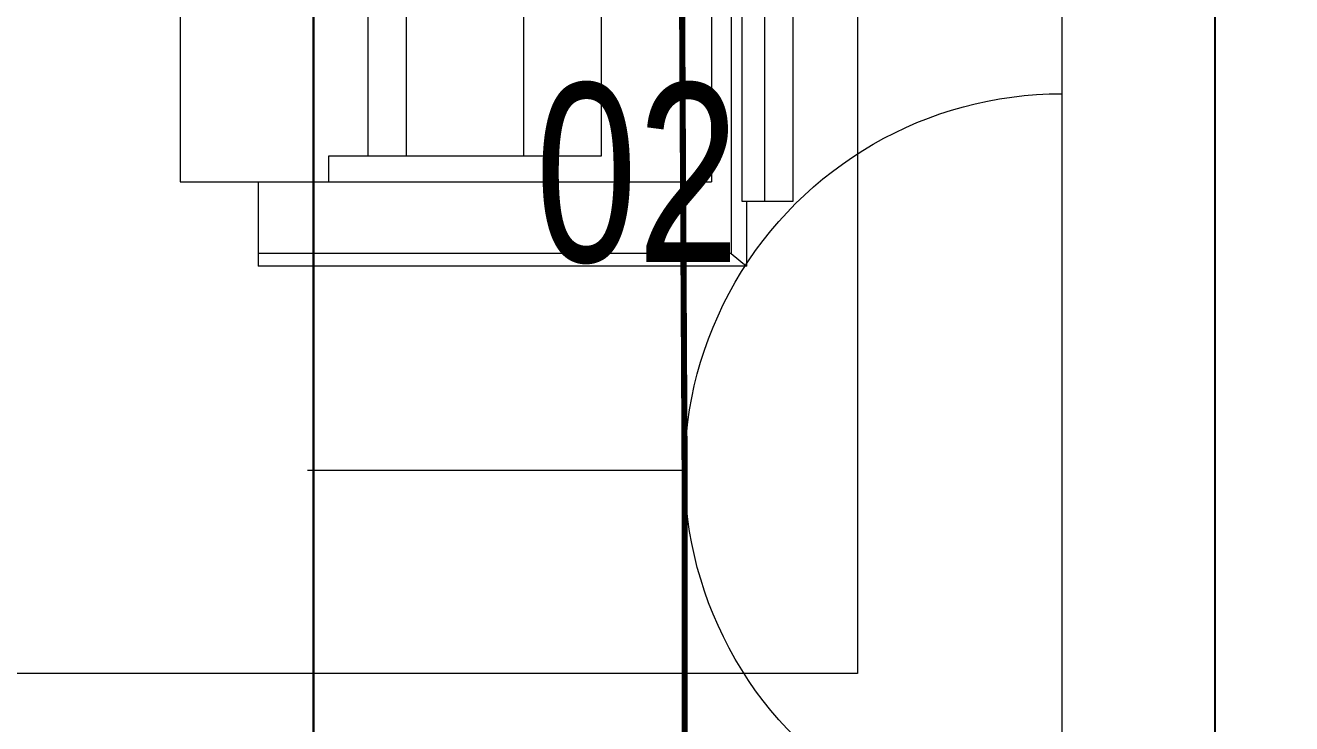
# Model space of a CAD drawing. Header units: metres. Extents: x 75097 to 220762, y -1557923 to -1361206.
# Drawn here: x 194731 to 195351, y -1460314 to -1459972 of the extents above; entities that cross this region are included whole.
import ezdxf
from ezdxf import colors
from ezdxf.entities.mleader import LeaderData, LeaderLine
from ezdxf.math import Vec2, Vec3

# ---------------------------------------------------------------- set-up
doc = ezdxf.new("R2010")
doc.units = ezdxf.units.M
doc.layers.get('0').update_dxf_attribs({"lineweight": 0})
doc.layers.add('A-100 - Copy$0$axes', color=8, linetype='Continuous')
for name, color, linetype, lineweight in [('A-100 - Copy$0$Medical Equipment and Furniture', 8, 'Continuous', 0), ('A-100 - Copy$0$NEW', 8, 'Continuous', 5), ('A-100 - Copy$0$Walls', 8, 'Continuous', 0), ('E-LG', 245, 'Continuous', 30)]:
    doc.layers.add(name, color=color, linetype=linetype, lineweight=lineweight)
doc.layers.add('E-POWR', color=7, linetype='Continuous', lineweight=9, true_color=0x4e7e3e)
doc.styles.add('A-100 - Copy$0$X3G_ENTITY_257CFD', font='swisscl.ttf', dxfattribs={"height": 200})
doc.styles.get("Standard").update_dxf_attribs({"font": 'GOTHIC.TTF'})

# ---------------------------------------------------------------- blocks, each defined once
blk = doc.blocks.new('NORMAL SOCKET')
at = {"layer": 'E-POWR'}
for p, q in [((0, 307.7), (0, 615.4)), ((-307.7, 0), (307.7, 0))]:
    blk.add_line(p, q, dxfattribs=at)
blk.add_ellipse((0, 0), major_axis=(32.8, 305.9), ratio=1, start_param=4.81904, end_param=7.960633, dxfattribs=at)
blk = doc.blocks.new('*X106')
for p, q in [((5, 3), (5, 3)), ((5, 3), (5, 3)), ((5, 3), (5, 3)), ((5, 3), (5, 3)), ((5, 3), (5, 3)), ((5, 3), (5, 3)), ((5, 3), (5, 3)), ((5, 3), (5, 3)), ((5, 3), (5, 3)), ((5, 3), (5, 3)), ((5, 3), (5, 3)), ((5, 3), (5, 3)), ((5, 3), (5, 3)), ((5, 3), (5, 3)), ((5, 3), (5, 3)), ((5, 3), (5, 3)), ((5, 3), (5, 3)), ((5, 3), (5, 3)), ((5, 3), (5, 3)), ((5, 3), (5, 3)), ((5, 3), (5, 3)), ((5, 3), (5, 3)), ((5, 3), (5, 3)), ((5, 3), (5, 3)), ((5, 3), (5, 3)), ((5, 3), (5, 3)), ((5, 3), (5, 3)), ((5, 3), (5, 3)), ((5, 3), (5, 3)), ((5, 3), (5, 3)), ((5, 3), (5, 3)), ((5, 3), (5, 3)), ((5, 3), (5, 3)), ((5, 3), (5, 3)), ((5, 3), (5, 3)), ((5, 3), (5, 3)), ((5, 3), (5, 3)), ((5, 3), (5, 3)), ((5, 3), (5, 3)), ((5, 3), (5, 3)), ((5, 3), (5, 3)), ((5, 3), (5, 3)), ((5, 3), (5, 3)), ((5, 3), (5, 3)), ((5, 3), (5, 3)), ((5, 3), (5, 3)), ((5, 3), (5, 3)), ((5, 3), (5, 3)), ((5, 3), (5, 3)), ((5, 3), (5, 3)), ((5, 3), (5, 3)), ((5, 3), (5, 3)), ((5, 3), (5, 3)), ((5, 3), (5, 3)), ((5, 3), (5, 3)), ((5, 3), (5, 3)), ((5, 3), (5, 3)), ((5, 3), (5, 3)), ((5, 3), (5, 3)), ((5, 3), (5, 3)), ((5, 3), (5, 3)), ((5, 3), (5, 3)), ((5, 3), (5, 3)), ((5, 3), (5, 3)), ((5, 3), (5, 3)), ((5, 3), (5, 3)), ((6, 3), (5, 3)), ((5, 3), (5, 3)), ((6, 3), (5, 3)), ((5, 3), (5, 3)), ((6, 3), (5, 3)), ((5, 3), (5, 3)), ((6, 3), (5, 3)), ((5, 3), (5, 3)), ((5, 3), (5, 3)), ((5, 3), (5, 3)), ((5, 3), (5, 3)), ((5, 3), (5, 3)), ((5, 3), (5, 3)), ((5, 3), (5, 3)), ((5, 3), (5, 3)), ((5, 3), (5, 3)), ((5, 3), (5, 3)), ((5, 3), (5, 3)), ((5, 3), (5, 3)), ((5, 3), (5, 3)), ((5, 3), (5, 3)), ((5, 3), (5, 3)), ((5, 3), (5, 3)), ((5, 3), (5, 3)), ((5, 3), (5, 3)), ((5, 3), (5, 3)), ((5, 3), (5, 3)), ((5, 3), (5, 3)), ((5, 3), (5, 3)), ((5, 3), (5, 3)), ((6, 3), (6, 3)), ((6, 3), (6, 3)), ((6, 3), (6, 3)), ((6, 3), (6, 3)), ((6, 3), (6, 3)), ((6, 3), (6, 3)), ((6, 3), (6, 3)), ((6, 3), (6, 3)), ((6, 3), (6, 3)), ((6, 3), (6, 3)), ((6, 3), (6, 3)), ((6, 3), (6, 3)), ((6, 3), (6, 3)), ((6, 3), (6, 3)), ((6, 3), (6, 3)), ((6, 3), (6, 3)), ((6, 3), (6, 3)), ((6, 3), (6, 3)), ((6, 3), (6, 3)), ((6, 3), (6, 3)), ((6, 3), (6, 3)), ((6, 3), (6, 3)), ((6, 3), (6, 3)), ((6, 3), (6, 3)), ((6, 3), (6, 3)), ((6, 3), (6, 3)), ((6, 3), (6, 3)), ((6, 3), (6, 3)), ((6, 3), (6, 3)), ((6, 3), (6, 3)), ((6, 3), (6, 3)), ((6, 3), (6, 3)), ((6, 3), (6, 3)), ((6, 3), (6, 3)), ((6, 3), (6, 3)), ((6, 3), (6, 3)), ((6, 3), (6, 3)), ((6, 3), (6, 3)), ((6, 3), (6, 3)), ((6, 3), (6, 3)), ((6, 3), (6, 3)), ((6, 3), (6, 3)), ((6, 3), (6, 3)), ((6, 3), (6, 3)), ((6, 3), (6, 3)), ((6, 3), (6, 3)), ((6, 3), (6, 3)), ((6, 3), (6, 3)), ((6, 3), (6, 3)), ((6, 3), (6, 3)), ((6, 3), (6, 3)), ((6, 3), (6, 3)), ((6, 3), (6, 3)), ((6, 3), (6, 3)), ((6, 3), (6, 3)), ((6, 3), (6, 3)), ((6, 3), (6, 3)), ((6, 3), (6, 3)), ((6, 3), (6, 3)), ((6, 3), (6, 3)), ((6, 3), (6, 3)), ((6, 3), (6, 3)), ((6, 3), (6, 3)), ((6, 3), (6, 3)), ((6, 3), (6, 3)), ((6, 3), (6, 3)), ((6, 3), (6, 3)), ((6, 3), (6, 3)), ((6, 3), (6, 3)), ((6, 3), (6, 3)), ((6, 3), (6, 3)), ((6, 3), (6, 3)), ((6, 3), (6, 3)), ((6, 3), (6, 3)), ((6, 3), (6, 3)), ((6, 3), (6, 3)), ((6, 3), (6, 3)), ((6, 3), (6, 3)), ((6, 3), (6, 3)), ((6, 3), (6, 3)), ((6, 3), (6, 3)), ((6, 3), (6, 3)), ((6, 3), (6, 3)), ((6, 3), (6, 3)), ((6, 3), (6, 3)), ((6, 3), (6, 3)), ((6, 3), (6, 3)), ((6, 3), (6, 3)), ((6, 3), (6, 3)), ((6, 3), (6, 3)), ((6, 3), (6, 3)), ((6, 3), (6, 3)), ((6, 3), (6, 3)), ((6, 3), (6, 3)), ((6, 3), (6, 3)), ((6, 3), (6, 3)), ((6, 3), (6, 3)), ((6, 3), (6, 3)), ((6, 3), (6, 3)), ((6, 3), (6, 3)), ((6, 3), (6, 3)), ((6, 3), (6, 3)), ((6, 3), (6, 3)), ((6, 3), (6, 3)), ((6, 3), (6, 3)), ((6, 3), (6, 3)), ((6, 3), (6, 3)), ((6, 3), (6, 3)), ((6, 3), (6, 3)), ((6, 3), (6, 3)), ((6, 3), (6, 3)), ((6, 3), (6, 3)), ((6, 3), (6, 3)), ((6, 3), (6, 3)), ((6, 3), (6, 3)), ((6, 3), (6, 3)), ((6, 3), (6, 3)), ((6, 3), (6, 3)), ((6, 3), (6, 3)), ((6, 3), (6, 3)), ((6, 3), (6, 3)), ((6, 3), (6, 3)), ((6, 3), (6, 3)), ((6, 3), (6, 3)), ((6, 3), (6, 3)), ((6, 3), (6, 3)), ((6, 3), (6, 3)), ((6, 3), (6, 3)), ((6, 3), (6, 3)), ((6, 3), (6, 3)), ((6, 3), (6, 3)), ((6, 3), (6, 3)), ((6, 3), (6, 3)), ((6, 3), (6, 3)), ((6, 3), (6, 3)), ((6, 3), (6, 3)), ((6, 3), (6, 3)), ((6, 3), (6, 3)), ((6, 3), (6, 3)), ((6, 3), (6, 3)), ((6, 3), (6, 3)), ((6, 3), (6, 3)), ((6, 3), (6, 3)), ((6, 3), (6, 3)), ((6, 3), (6, 3)), ((6, 3), (6, 3)), ((6, 3), (6, 3)), ((6, 3), (6, 3)), ((6, 3), (6, 3)), ((6, 3), (6, 3)), ((6, 3), (6, 3)), ((6, 3), (6, 3)), ((6, 3), (6, 3)), ((6, 3), (6, 3)), ((6, 3), (6, 3)), ((6, 3), (6, 3)), ((6, 3), (6, 3)), ((6, 3), (6, 3)), ((6, 3), (6, 3)), ((6, 3), (6, 3)), ((6, 3), (6, 3)), ((6, 3), (6, 3)), ((6, 3), (6, 3)), ((6, 3), (6, 3)), ((6, 3), (6, 3)), ((6, 3), (6, 3)), ((6, 3), (6, 3)), ((6, 3), (6, 3)), ((6, 3), (6, 3)), ((6, 3), (6, 3)), ((6, 3), (6, 3)), ((6, 3), (6, 3)), ((6, 3), (6, 3)), ((6, 3), (6, 3)), ((6, 3), (6, 3)), ((6, 3), (6, 3)), ((6, 3), (6, 3)), ((6, 3), (6, 3)), ((6, 3), (6, 3)), ((6, 3), (6, 3)), ((6, 3), (6, 3)), ((6, 3), (6, 3)), ((6, 3), (6, 3)), ((6, 3), (6, 3)), ((6, 3), (6, 3)), ((6, 3), (6, 3)), ((6, 3), (6, 3)), ((6, 3), (6, 3)), ((6, 3), (6, 3)), ((6, 3), (6, 3)), ((6, 3), (6, 3)), ((6, 3), (6, 3)), ((6, 3), (6, 3)), ((6, 3), (6, 3)), ((6, 3), (6, 3)), ((6, 3), (6, 3)), ((6, 3), (6, 3)), ((6, 3), (6, 3)), ((6, 3), (6, 3)), ((6, 3), (6, 3)), ((6, 3), (6, 3)), ((6, 3), (6, 3)), ((6, 3), (6, 3)), ((6, 3), (6, 3)), ((6, 3), (5, 3)), ((6, 3), (5, 3)), ((6, 3), (5, 3)), ((6, 3), (5, 3)), ((6, 3), (5, 3)), ((6, 3), (6, 3)), ((6, 3), (6, 3)), ((6, 3), (6, 3)), ((6, 3), (6, 3)), ((6, 3), (6, 3)), ((6, 3), (6, 3)), ((6, 3), (6, 3)), ((6, 3), (6, 3)), ((6, 3), (6, 3)), ((6, 3), (6, 3)), ((6, 3), (6, 3)), ((6, 3), (6, 3)), ((6, 3), (6, 3)), ((6, 3), (6, 3)), ((6, 3), (6, 3)), ((6, 3), (6, 3)), ((6, 3), (6, 3)), ((6, 3), (6, 3)), ((6, 3), (6, 3)), ((6, 3), (6, 3)), ((6, 3), (6, 3)), ((6, 3), (6, 3)), ((6, 3), (6, 3)), ((6, 3), (6, 3)), ((6, 3), (6, 3)), ((6, 3), (6, 3)), ((6, 3), (6, 3)), ((6, 3), (6, 3)), ((6, 3), (6, 3)), ((6, 3), (6, 3)), ((6, 3), (6, 3)), ((6, 3), (6, 3)), ((6, 3), (6, 3)), ((6, 3), (6, 3)), ((6, 3), (6, 3)), ((6, 3), (6, 3)), ((6, 3), (6, 3)), ((6, 3), (6, 3)), ((6, 3), (6, 3)), ((6, 3), (6, 3)), ((6, 3), (6, 3)), ((6, 3), (6, 3)), ((6, 3), (6, 3)), ((6, 3), (6, 3)), ((6, 3), (6, 3)), ((6, 3), (6, 3)), ((6, 3), (6, 3)), ((6, 3), (6, 3)), ((6, 3), (6, 3)), ((6, 3), (6, 3)), ((6, 3), (6, 3)), ((6, 3), (6, 3)), ((6, 3), (6, 3)), ((6, 3), (6, 3)), ((6, 3), (6, 3)), ((6, 3), (6, 3)), ((6, 3), (6, 3)), ((6, 3), (6, 3)), ((6, 3), (6, 3)), ((6, 3), (6, 3)), ((6, 3), (6, 3)), ((6, 3), (6, 3)), ((6, 3), (6, 3)), ((6, 3), (6, 3)), ((6, 3), (6, 3)), ((6, 3), (6, 3)), ((6, 3), (6, 3)), ((6, 3), (6, 3)), ((6, 3), (6, 3)), ((6, 3), (6, 3)), ((6, 3), (6, 3)), ((6, 3), (6, 3)), ((6, 3), (6, 3)), ((6, 3), (6, 3)), ((6, 3), (6, 3)), ((6, 3), (6, 3)), ((6, 3), (6, 3)), ((6, 3), (6, 3)), ((6, 3), (6, 3)), ((6, 3), (6, 3)), ((6, 3), (6, 3)), ((6, 3), (6, 3)), ((6, 3), (6, 3)), ((6, 3), (6, 3)), ((6, 3), (6, 3)), ((6, 3), (6, 3)), ((6, 3), (6, 3)), ((6, 3), (6, 3)), ((6, 3), (6, 3)), ((6, 3), (6, 3)), ((6, 3), (6, 3)), ((6, 3), (6, 3)), ((6, 3), (6, 3)), ((6, 3), (6, 3)), ((6, 3), (6, 3)), ((6, 3), (6, 3)), ((6, 3), (6, 3)), ((6, 3), (6, 3)), ((6, 3), (6, 3)), ((6, 3), (6, 3)), ((6, 3), (6, 3)), ((6, 3), (6, 3)), ((6, 3), (6, 3)), ((6, 3), (6, 3)), ((6, 3), (6, 3)), ((6, 3), (6, 3)), ((6, 3), (6, 3)), ((6, 3), (6, 3)), ((6, 3), (6, 3)), ((6, 3), (6, 3)), ((6, 3), (6, 3)), ((6, 3), (6, 3)), ((6, 3), (6, 3)), ((6, 3), (6, 3)), ((6, 3), (6, 3)), ((6, 3), (6, 3)), ((6, 3), (6, 3)), ((6, 3), (6, 3)), ((6, 3), (6, 3)), ((6, 3), (6, 3)), ((6, 3), (6, 3)), ((6, 3), (6, 3)), ((6, 3), (6, 3)), ((6, 3), (6, 3)), ((6, 3), (6, 3)), ((6, 3), (6, 3)), ((6, 3), (6, 3)), ((6, 3), (6, 3)), ((6, 3), (6, 3)), ((6, 3), (6, 3)), ((6, 3), (6, 3)), ((6, 3), (6, 3)), ((6, 3), (6, 3)), ((6, 3), (6, 3)), ((6, 3), (6, 3)), ((6, 3), (6, 3)), ((6, 3), (6, 3)), ((6, 3), (6, 3)), ((6, 3), (6, 3)), ((6, 3), (6, 3)), ((6, 3), (6, 3)), ((6, 3), (6, 3)), ((6, 3), (6, 3)), ((6, 3), (6, 3)), ((6, 3), (6, 3)), ((6, 3), (6, 3)), ((6, 3), (6, 3)), ((6, 3), (6, 3)), ((6, 3), (6, 3)), ((6, 3), (6, 3)), ((6, 3), (6, 3)), ((6, 3), (6, 3)), ((6, 3), (6, 3)), ((6, 3), (6, 3)), ((6, 3), (6, 3)), ((6, 3), (6, 3)), ((6, 3), (6, 3)), ((6, 3), (6, 3)), ((6, 3), (6, 3)), ((6, 3), (6, 3)), ((6, 3), (6, 3)), ((6, 3), (6, 3)), ((6, 3), (6, 3)), ((6, 3), (6, 3)), ((6, 3), (6, 3)), ((6, 3), (6, 3)), ((6, 3), (6, 3)), ((6, 3), (6, 3)), ((6, 3), (6, 3)), ((6, 3), (6, 3)), ((6, 3), (6, 3)), ((6, 3), (6, 3)), ((6, 3), (6, 3)), ((6, 3), (6, 3)), ((6, 3), (6, 3)), ((6, 3), (6, 3)), ((6, 3), (6, 3)), ((6, 3), (6, 3)), ((6, 3), (6, 3)), ((6, 3), (6, 3)), ((6, 3), (6, 3)), ((6, 3), (6, 3)), ((6, 3), (6, 3)), ((6, 3), (6, 3)), ((6, 3), (6, 3)), ((6, 3), (6, 3)), ((6, 3), (6, 3)), ((6, 3), (6, 3)), ((6, 3), (6, 3)), ((6, 3), (6, 3)), ((6, 3), (6, 3)), ((6, 3), (6, 3)), ((6, 3), (6, 3)), ((6, 3), (6, 3)), ((6, 3), (6, 3)), ((6, 3), (6, 3)), ((6, 3), (6, 3)), ((6, 3), (6, 3)), ((6, 3), (6, 3)), ((6, 3), (6, 3)), ((6, 3), (6, 3)), ((6, 3), (6, 3)), ((6, 3), (6, 3)), ((6, 3), (6, 3)), ((6, 3), (6, 3)), ((6, 3), (6, 3)), ((6, 3), (6, 3)), ((6, 3), (6, 3)), ((6, 3), (6, 3)), ((6, 3), (6, 3)), ((6, 3), (6, 3)), ((6, 3), (6, 3)), ((6, 3), (6, 3)), ((6, 3), (6, 3)), ((6, 3), (6, 3)), ((6, 3), (6, 3)), ((6, 3), (6, 3)), ((6, 3), (6, 3)), ((6, 3), (6, 3)), ((6, 3), (6, 3)), ((6, 3), (6, 3)), ((6, 3), (6, 3)), ((6, 3), (6, 3)), ((6, 3), (6, 3)), ((6, 3), (6, 3)), ((6, 3), (6, 3)), ((6, 3), (6, 3)), ((6, 3), (6, 3)), ((6, 3), (6, 3)), ((6, 3), (6, 3)), ((6, 3), (6, 3)), ((6, 3), (6, 3)), ((6, 3), (6, 3)), ((6, 3), (6, 3)), ((6, 3), (6, 3)), ((6, 3), (6, 3)), ((6, 3), (6, 3)), ((6, 3), (6, 3)), ((6, 3), (6, 3)), ((6, 3), (6, 3)), ((6, 3), (6, 3)), ((6, 3), (6, 3)), ((6, 3), (6, 3)), ((6, 3), (6, 3)), ((6, 3), (6, 3)), ((6, 3), (6, 3)), ((6, 3), (6, 3)), ((6, 3), (6, 3)), ((6, 3), (6, 3)), ((6, 3), (6, 3)), ((6, 3), (6, 3)), ((6, 3), (6, 3)), ((6, 3), (6, 3)), ((6, 3), (6, 3)), ((6, 3), (6, 3)), ((6, 3), (6, 3)), ((6, 3), (6, 3)), ((6, 3), (6, 3)), ((6, 3), (6, 3)), ((6, 3), (6, 3)), ((6, 3), (6, 3)), ((6, 3), (6, 3)), ((6, 3), (6, 3)), ((6, 3), (6, 3)), ((6, 3), (6, 3)), ((6, 3), (6, 3)), ((6, 3), (6, 3)), ((6, 3), (6, 3)), ((6, 3), (6, 3)), ((6, 3), (6, 3)), ((6, 3), (6, 3)), ((6, 3), (6, 3)), ((6, 3), (6, 3)), ((6, 3), (6, 3)), ((6, 3), (6, 3)), ((6, 3), (6, 3)), ((6, 3), (6, 3)), ((6, 3), (6, 3)), ((6, 3), (6, 3)), ((6, 3), (6, 3)), ((6, 3), (6, 3)), ((6, 3), (6, 3)), ((6, 3), (6, 3)), ((6, 3), (6, 3)), ((6, 3), (6, 3)), ((6, 3), (6, 3)), ((6, 3), (6, 3)), ((6, 3), (6, 3)), ((6, 3), (6, 3)), ((6, 3), (6, 3)), ((6, 3), (6, 3)), ((6, 3), (6, 3)), ((6, 3), (6, 3)), ((6, 3), (6, 3)), ((6, 3), (6, 3)), ((6, 3), (6, 3)), ((6, 3), (6, 3)), ((6, 3), (6, 3)), ((6, 3), (6, 3)), ((6, 3), (6, 3)), ((6, 3), (6, 3)), ((6, 3), (6, 3)), ((6, 3), (6, 3)), ((6, 3), (6, 3)), ((6, 3), (6, 3)), ((6, 3), (6, 3)), ((6, 3), (6, 3)), ((6, 3), (6, 3)), ((6, 3), (6, 3)), ((6, 3), (6, 3)), ((6, 3), (6, 3)), ((6, 3), (6, 3)), ((6, 3), (6, 3)), ((6, 3), (6, 3)), ((6, 3), (6, 3)), ((6, 3), (6, 3)), ((6, 3), (6, 3))]:
    blk.add_line(p, q)
blk = doc.blocks.new('*X107')
for p, q in [((13, 1), (13, 1)), ((13, 1), (13, 1)), ((13, 1), (13, 1)), ((13, 1), (13, 1)), ((13, 1), (13, 1)), ((13, 1), (13, 1)), ((13, 1), (13, 1)), ((13, 1), (13, 1)), ((13, 1), (13, 1)), ((13, 1), (13, 1)), ((13, 1), (13, 1)), ((13, 1), (13, 1)), ((13, 1), (13, 1)), ((13, 1), (13, 1)), ((13, 1), (13, 1)), ((13, 1), (14, 1)), ((13, 1), (14, 1)), ((13, 1), (14, 1)), ((13, 1), (13, 1)), ((13, 1), (13, 1)), ((13, 1), (13, 1)), ((13, 1), (13, 1)), ((13, 1), (13, 1)), ((13, 1), (13, 1)), ((13, 1), (13, 1)), ((13, 1), (13, 1)), ((13, 1), (13, 1)), ((13, 1), (13, 1)), ((13, 1), (13, 1)), ((13, 1), (13, 1)), ((13, 1), (13, 1)), ((13, 1), (13, 1)), ((13, 1), (13, 1)), ((13, 1), (13, 1)), ((13, 1), (13, 1)), ((13, 1), (13, 1)), ((13, 1), (13, 1)), ((13, 1), (13, 1)), ((13, 1), (13, 1)), ((13, 1), (13, 1)), ((13, 1), (13, 1)), ((13, 1), (13, 1)), ((13, 1), (13, 1)), ((13, 1), (13, 1)), ((13, 1), (13, 1)), ((13, 1), (13, 1)), ((13, 1), (13, 1)), ((13, 1), (13, 1)), ((13, 1), (13, 1)), ((13, 1), (13, 1)), ((13, 1), (13, 1)), ((13, 1), (13, 1)), ((13, 1), (13, 1)), ((13, 1), (13, 1)), ((13, 1), (13, 1)), ((13, 1), (13, 1)), ((13, 1), (13, 1)), ((13, 1), (13, 1)), ((13, 1), (13, 1)), ((13, 1), (13, 1)), ((13, 1), (13, 1)), ((13, 1), (13, 1)), ((13, 1), (13, 1)), ((13, 1), (13, 1)), ((13, 1), (13, 1)), ((13, 1), (13, 1)), ((13, 1), (13, 1)), ((13, 1), (13, 1)), ((13, 1), (13, 1)), ((13, 1), (13, 1)), ((13, 1), (13, 1)), ((13, 1), (13, 1)), ((13, 1), (13, 1)), ((13, 1), (13, 1)), ((13, 1), (13, 1)), ((13, 1), (13, 1)), ((13, 1), (13, 1)), ((13, 1), (13, 1)), ((13, 1), (13, 1)), ((13, 1), (13, 1)), ((13, 1), (13, 1)), ((13, 1), (13, 1)), ((13, 1), (13, 1)), ((13, 1), (13, 1)), ((13, 1), (13, 1)), ((13, 1), (13, 1)), ((13, 1), (13, 1)), ((13, 1), (13, 1)), ((13, 1), (13, 1)), ((13, 1), (13, 1)), ((13, 1), (13, 1)), ((13, 1), (13, 1)), ((13, 1), (13, 1)), ((13, 1), (13, 1)), ((13, 1), (13, 1)), ((13, 1), (13, 1)), ((13, 1), (13, 1)), ((13, 1), (13, 1)), ((13, 1), (13, 1)), ((13, 1), (13, 1)), ((13, 1), (13, 1)), ((13, 1), (13, 1)), ((13, 1), (13, 1)), ((13, 1), (13, 1)), ((13, 1), (13, 1)), ((13, 1), (13, 1)), ((13, 1), (13, 1)), ((13, 1), (13, 1)), ((13, 1), (13, 1)), ((13, 1), (13, 1)), ((13, 1), (13, 1)), ((13, 1), (13, 1)), ((13, 1), (13, 1)), ((13, 1), (13, 1)), ((13, 1), (13, 1)), ((13, 1), (13, 1)), ((13, 1), (13, 1)), ((13, 1), (13, 1)), ((13, 1), (13, 1)), ((13, 1), (13, 1)), ((13, 1), (13, 1)), ((13, 1), (13, 1)), ((13, 1), (13, 1)), ((13, 1), (14, 1)), ((13, 0), (13, 0)), ((13, 0), (13, 0)), ((13, 0), (13, 0)), ((13, 0), (13, 0)), ((13, 0), (13, 0)), ((13, 0), (13, 0)), ((13, 0), (13, 0)), ((13, 0), (13, 0)), ((13, 0), (13, 0)), ((13, 0), (13, 0)), ((13, 0), (13, 0)), ((13, 0), (13, 0)), ((13, 0), (13, 0)), ((13, 0), (13, 0)), ((13, 0), (13, 0)), ((13, 0), (13, 0)), ((13, 0), (13, 0)), ((13, 0), (13, 0)), ((13, 0), (13, 0)), ((13, 0), (13, 0)), ((13, 0), (13, 0)), ((13, 0), (13, 0)), ((13, 0), (13, 0)), ((13, 0), (13, 0)), ((13, 0), (13, 0)), ((13, 0), (13, 0)), ((13, 0), (13, 0)), ((13, 0), (13, 0)), ((13, 0), (13, 0)), ((13, 0), (13, 0)), ((13, 0), (13, 0)), ((13, 0), (13, 0)), ((13, 0), (13, 0)), ((13, 0), (13, 0)), ((13, 0), (13, 0)), ((13, 0), (13, 0)), ((13, 0), (13, 0)), ((13, 0), (13, 0)), ((13, 0), (13, 0)), ((13, 0), (13, 0)), ((13, 0), (13, 0)), ((13, 0), (13, 0)), ((13, 0), (13, 0)), ((13, 0), (13, 0)), ((13, 0), (13, 0)), ((13, 0), (13, 0)), ((13, 0), (13, 0)), ((13, 0), (13, 0)), ((13, 0), (14, 0)), ((13, 0), (14, 0)), ((13, 0), (13, 0)), ((13, 0), (14, 0)), ((14, 1), (14, 1)), ((14, 1), (14, 1)), ((14, 1), (14, 1)), ((14, 1), (14, 1)), ((14, 1), (14, 1)), ((14, 1), (14, 1)), ((14, 1), (14, 1)), ((14, 1), (14, 1)), ((14, 1), (14, 1)), ((14, 1), (14, 1)), ((14, 1), (14, 1)), ((14, 1), (14, 1)), ((14, 1), (14, 1)), ((14, 1), (14, 1)), ((14, 1), (14, 1)), ((14, 1), (14, 1)), ((14, 1), (14, 1)), ((14, 1), (14, 1)), ((14, 1), (14, 1)), ((14, 1), (14, 1)), ((14, 1), (14, 1)), ((14, 1), (14, 1)), ((14, 1), (14, 1)), ((14, 1), (14, 1)), ((14, 1), (14, 1)), ((14, 1), (14, 1)), ((14, 1), (14, 1)), ((14, 1), (14, 1)), ((14, 1), (14, 1)), ((14, 1), (14, 1)), ((14, 1), (14, 1)), ((14, 1), (14, 1)), ((14, 1), (14, 1)), ((14, 1), (14, 1)), ((14, 1), (14, 1)), ((14, 1), (14, 1)), ((14, 1), (14, 1)), ((14, 1), (14, 1)), ((14, 1), (14, 1)), ((14, 1), (14, 1)), ((14, 1), (14, 1)), ((14, 1), (14, 1)), ((14, 1), (14, 1)), ((14, 1), (14, 1)), ((14, 1), (14, 1)), ((14, 1), (14, 1)), ((14, 1), (14, 1)), ((14, 1), (14, 1)), ((14, 1), (14, 1)), ((14, 1), (14, 1)), ((14, 1), (14, 1)), ((14, 1), (14, 1)), ((14, 1), (14, 1)), ((14, 1), (14, 1)), ((14, 1), (14, 1)), ((14, 1), (14, 1)), ((14, 1), (14, 1)), ((14, 1), (14, 1)), ((14, 1), (14, 1)), ((14, 1), (14, 1)), ((14, 1), (14, 1)), ((14, 1), (14, 1)), ((14, 1), (14, 1)), ((14, 1), (14, 1)), ((14, 1), (14, 1)), ((14, 1), (14, 1)), ((14, 1), (14, 1)), ((14, 1), (14, 1)), ((14, 1), (14, 1)), ((14, 1), (14, 1)), ((14, 1), (14, 1)), ((14, 1), (14, 1)), ((14, 1), (14, 1)), ((14, 1), (14, 1)), ((14, 1), (14, 1)), ((14, 1), (14, 1)), ((14, 1), (14, 1)), ((14, 1), (14, 1)), ((14, 1), (14, 1)), ((14, 1), (14, 1)), ((14, 1), (14, 1)), ((14, 1), (14, 1)), ((14, 1), (14, 1)), ((14, 1), (14, 1)), ((14, 1), (14, 1)), ((14, 1), (14, 1)), ((14, 1), (14, 1)), ((14, 1), (14, 1)), ((14, 1), (14, 1)), ((14, 1), (14, 1)), ((14, 1), (14, 1)), ((14, 1), (14, 1)), ((14, 1), (14, 1)), ((14, 1), (14, 1)), ((14, 0), (14, 0)), ((14, 0), (14, 0)), ((14, 0), (14, 0)), ((14, 0), (14, 0)), ((14, 0), (14, 0)), ((14, 0), (14, 0)), ((14, 0), (14, 0)), ((14, 0), (14, 0)), ((14, 0), (14, 0)), ((14, 0), (14, 0)), ((14, 0), (14, 0)), ((14, 0), (14, 0)), ((14, 0), (14, 0)), ((14, 0), (14, 0)), ((14, 0), (14, 0)), ((14, 0), (14, 0)), ((14, 0), (14, 0)), ((14, 0), (14, 0)), ((14, 0), (14, 0)), ((14, 0), (14, 0)), ((14, 0), (14, 0)), ((14, 0), (14, 0)), ((14, 0), (14, 0)), ((14, 0), (14, 0)), ((14, 0), (14, 0)), ((14, 0), (14, 0)), ((14, 0), (14, 0)), ((14, 0), (14, 0)), ((14, 0), (14, 0)), ((14, 0), (14, 0)), ((14, 0), (14, 0)), ((14, 0), (14, 0)), ((14, 0), (14, 0)), ((14, 0), (14, 0)), ((14, 0), (14, 0)), ((14, 0), (14, 0)), ((14, 0), (14, 0)), ((14, 0), (14, 0)), ((14, 0), (14, 0)), ((14, 0), (14, 0)), ((14, 0), (14, 0)), ((14, 0), (14, 0)), ((14, 0), (14, 0)), ((14, 0), (14, 0)), ((14, 0), (14, 0)), ((14, 0), (14, 0)), ((14, 0), (14, 0)), ((14, 0), (14, 0)), ((13, 0), (13, 0)), ((13, 0), (14, 0)), ((13, 0), (13, 0)), ((13, 0), (14, 0)), ((13, 0), (13, 0)), ((13, 0), (14, 0)), ((13, 0), (13, 0)), ((13, 0), (13, 0)), ((13, 0), (13, 0)), ((13, 0), (13, 0)), ((13, 0), (14, 0)), ((13, 0), (13, 0)), ((13, 0), (14, 0)), ((13, 0), (13, 0)), ((13, 0), (14, 0)), ((13, 0), (13, 0)), ((13, 0), (14, 0)), ((13, 0), (13, 0)), ((13, 0), (14, 0)), ((13, 0), (13, 0)), ((13, 0), (14, 0)), ((13, 0), (13, 0)), ((13, 0), (14, 0)), ((13, 0), (13, 0)), ((13, 0), (13, 0)), ((13, 0), (13, 0)), ((13, 0), (14, 0)), ((13, 0), (13, 0)), ((13, 0), (14, 0)), ((13, 0), (13, 0)), ((13, 0), (14, 0)), ((13, 0), (13, 0)), ((13, 0), (14, 0)), ((13, 0), (13, 0)), ((13, 0), (13, 0)), ((13, 0), (13, 0)), ((13, 0), (13, 0)), ((13, 0), (13, 0)), ((13, 0), (13, 0)), ((13, 0), (13, 0)), ((13, 0), (13, 0)), ((13, 0), (13, 0)), ((13, 0), (13, 0)), ((13, 0), (13, 0)), ((13, 0), (13, 0)), ((13, 0), (13, 0)), ((13, 0), (13, 0)), ((13, 0), (13, 0)), ((13, 0), (13, 0)), ((13, 0), (13, 0)), ((13, 0), (13, 0)), ((13, 0), (13, 0)), ((13, 0), (13, 0)), ((13, 0), (13, 0)), ((13, 0), (13, 0)), ((13, 0), (13, 0)), ((13, 0), (13, 0)), ((13, 0), (13, 0)), ((13, 0), (13, 0)), ((13, 0), (13, 0)), ((13, 0), (13, 0)), ((13, 0), (13, 0)), ((13, 0), (13, 0)), ((13, 0), (13, 0)), ((13, -1), (13, -1)), ((13, -1), (13, -1)), ((13, -1), (13, -1)), ((13, -1), (13, -1)), ((13, -1), (13, -1)), ((13, -1), (14, -1)), ((13, -1), (13, -1)), ((14, 0), (14, 0)), ((14, 0), (14, 0)), ((14, 0), (14, 0)), ((14, 0), (14, 0)), ((14, 0), (14, 0)), ((14, 0), (14, 0)), ((14, 0), (14, 0)), ((14, 0), (14, 0)), ((14, 0), (14, 0)), ((14, 0), (14, 0)), ((14, 0), (14, 0)), ((14, 0), (14, 0)), ((14, 0), (14, 0)), ((14, 0), (14, 0)), ((14, 0), (14, 0)), ((13, 0), (14, 0)), ((14, 0), (14, 0)), ((14, 0), (14, 0)), ((14, 0), (14, 0)), ((14, 0), (14, 0)), ((14, 0), (14, 0)), ((14, 0), (14, 0)), ((14, 0), (14, 0)), ((14, 0), (14, 0)), ((14, 0), (14, 0)), ((14, 0), (14, 0)), ((14, 0), (14, 0)), ((14, 0), (14, 0)), ((14, 0), (14, 0)), ((14, 0), (14, 0)), ((14, 0), (14, 0)), ((14, 0), (14, 0)), ((14, 0), (14, 0)), ((14, 0), (14, 0)), ((14, 0), (14, 0)), ((14, 0), (14, 0)), ((14, 0), (14, 0)), ((14, 0), (14, 0)), ((14, 0), (14, 0)), ((14, 0), (14, 0)), ((14, 0), (14, 0)), ((14, 0), (14, 0)), ((14, 0), (14, 0)), ((14, 0), (14, 0)), ((14, 0), (14, 0)), ((14, 0), (14, 0)), ((14, 0), (14, 0)), ((14, 0), (14, 0)), ((14, 0), (14, 0)), ((14, 0), (14, 0)), ((14, -1), (14, -1)), ((14, -1), (14, -1)), ((14, -1), (14, -1)), ((14, -1), (14, -1)), ((14, -1), (14, -1))]:
    blk.add_line(p, q)
blk = doc.blocks.new('A-100 - Copy$0$GF21042-P')
for p, q in [((0.7, 0.6), (-0.7, 0.6)), ((0.7, 0), (0.7, 0.6))]:
    blk.add_line(p, q)
for points in [[(0.7, 0.6), (0.7, 0.6), (0.7, 0.6), (0.7, 0.6), (0.7, 0.6), (0.7, 0.6), (0.7, 0.6), (0.7, 0.6), (0.7, 0.6), (0.7, 0.6), (0.7, 0.6), (0.7, 0.6), (0.7, 0.6), (0.7, 0.6), (0.7, 0.6), (0.7, 0.6), (0.7, 0.6), (0.7, 0.6), (0.7, 0.6), (0.7, 0.6), (0.7, 0.6), (0.7, 0.6), (0.7, 0.6), (0.7, 0.6), (0.7, 0.6), (0.7, 0.6), (0.7, 0.6), (0.7, 0.6), (0.7, 0.6), (0.7, 0.6), (0.7, 0.6), (0.7, 0.6), (0.7, 0.6), (0.7, 0.6), (0.7, 0.6), (0.7, 0.6), (0.7, 0.6), (0.7, 0.6), (0.7, 0.6), (0.7, 0.6), (0.7, 0.6), (0.7, 0.6), (0.7, 0.6), (0.7, 0.6), (0.7, 0.6), (0.7, 0.6), (0.7, 0.6), (0.7, 0.6), (0.7, 0.6), (0.7, 0.6), (0.7, 0.6), (0.7, 0.6), (0.7, 0.6), (0.7, 0.6), (0.7, 0.6), (0.7, 0.6), (0.7, 0.6), (0.7, 0.6), (0.7, 0.6), (0.7, 0.6), (0.7, 0.6), (0.7, 0.6), (0.7, 0.6), (0.7, 0.6), (0.7, 0.6), (0.7, 0.6), (0.7, 0.6), (0.7, 0.6), (0.7, 0.6), (0.7, 0.6), (0.7, 0.6), (0.7, 0.6), (0.7, 0.6), (0.7, 0.6), (0.7, 0.6), (0.7, 0.6), (0.7, 0.6), (0.7, 0.6), (0.7, 0.6), (0.7, 0.6), (0.7, 0.6), (0.7, 0.6), (0.7, 0.6), (0.7, 0.6), (0.7, 0.6), (0.7, 0.6), (0.7, 0.6), (0.7, 0.6), (0.7, 0.6), (0.7, 0.6), (0.7, 0.6), (0.7, 0.6), (0.7, 0.6), (0.7, 0.6), (0.7, 0.6), (0.7, 0.6), (0.7, 0.6), (0.7, 0.6), (0.7, 0.6), (0.7, 0.6), (0.7, 0.6), (0.7, 0.6), (0.7, 0.6), (0.7, 0.6), (0.7, 0.6), (0.7, 0.6), (0.7, 0.6), (0.7, 0.6), (0.7, 0.6), (0.7, 0.6), (0.7, 0.6), (0.7, 0.6), (0.7, 0.6), (0.7, 0.6), (0.7, 0.6), (0.7, 0.6), (0.7, 0.6), (0.7, 0.6), (0.7, 0.6), (0.7, 0.6), (0.7, 0.6), (0.7, 0.6), (0.7, 0.6), (0.7, 0.6), (0.7, 0.6), (0.7, 0.6), (0.7, 0.6), (0.7, 0.6), (0.7, 0.6), (0.7, 0.6), (0.7, 0.6), (0.7, 0.6), (0.7, 0.6), (0.7, 0.6), (0.7, 0.6), (0.7, 0.6), (0.7, 0.6), (0.7, 0.6), (0.7, 0.6), (0.7, 0.6), (0.7, 0.6), (0.7, 0.6), (0.7, 0.6), (0.7, 0.6), (0.7, 0.6), (0.7, 0.6), (0.7, 0.6), (0.7, 0.6), (0.7, 0.6), (0.7, 0.6), (0.7, 0.6), (0.7, 0.6), (0.7, 0.6), (0.7, 0.6), (0.7, 0.6), (0.7, 0.6), (0.7, 0.6), (0.7, 0.6), (0.7, 0.6), (0.7, 0.6), (0.7, 0.6), (0.7, 0.6), (0.7, 0.6), (0.7, 0.6), (0.7, 0.6), (0.7, 0.6), (0.7, 0.6), (0.7, 0.6), (0.7, 0.6), (0.7, 0.6), (0.7, 0.6), (0.7, 0.6), (0.7, 0.6), (0.7, 0.6), (0.7, 0.6), (0.7, 0.6), (0.7, 0.6), (0.7, 0.6), (0.7, 0.6), (0.7, 0.6), (0.7, 0.6), (0.7, 0.6), (0.7, 0.6), (0.7, 0.6), (0.7, 0.6), (0.7, 0.6), (0.7, 0.6), (0.7, 0.6), (0.7, 0.6), (0.7, 0.6), (0.7, 0.6), (0.7, 0.6), (0.7, 0.6), (0.7, 0.6), (0.7, 0.6), (0.7, 0.6), (0.7, 0.6), (0.7, 0.6), (0.7, 0.6), (0.7, 0.6), (0.7, 0.6), (0.7, 0.6), (0.7, 0.6), (0.7, 0.6), (0.7, 0.6), (0.7, 0.6), (0.7, 0.6), (0.7, 0.6), (0.7, 0.6), (0.7, 0.6), (0.7, 0.6), (0.7, 0.6), (0.7, 0.6), (0.7, 0.6), (0.7, 0.6), (0.7, 0.6), (0.7, 0.6), (0.7, 0.6), (0.7, 0.6)], [(0.7, 0.6), (0.7, 0.6), (0.7, 0.6), (0.7, 0.6), (0.7, 0.6), (0.7, 0.6), (0.7, 0.6), (0.7, 0.6), (0.7, 0.6), (0.7, 0.6), (0.7, 0.6), (0.7, 0.6), (0.7, 0.6), (0.7, 0.6), (0.7, 0.6), (0.7, 0.6), (0.7, 0.6), (0.7, 0.6), (0.7, 0.6), (0.7, 0.6), (0.7, 0.6), (0.7, 0.6), (0.7, 0.6), (0.7, 0.6), (0.7, 0.6), (0.7, 0.6), (0.7, 0.6), (0.7, 0.6), (0.7, 0.6), (0.7, 0.6), (0.7, 0.6), (0.7, 0.6), (0.7, 0.6), (0.7, 0.6), (0.7, 0.6), (0.7, 0.6), (0.7, 0.6), (0.7, 0.6), (0.7, 0.6), (0.7, 0.6), (0.7, 0.6), (0.7, 0.6), (0.7, 0.6), (0.7, 0.6), (0.7, 0.6), (0.7, 0.6), (0.7, 0.6), (0.7, 0.6), (0.7, 0.6), (0.7, 0.6), (0.7, 0.6), (0.7, 0.6), (0.7, 0.6), (0.7, 0.6), (0.7, 0.6), (0.7, 0.6), (0.7, 0.6), (0.7, 0.6), (0.7, 0.6), (0.7, 0.6), (0.7, 0.6), (0.7, 0.6), (0.7, 0.6), (0.7, 0.6), (0.7, 0.6), (0.7, 0.6), (0.7, 0.6), (0.7, 0.6), (0.7, 0.6), (0.7, 0.6), (0.7, 0.6), (0.7, 0.6), (0.7, 0.6), (0.7, 0.6), (0.7, 0.6), (0.7, 0.6), (0.7, 0.6), (0.7, 0.6), (0.7, 0.6), (0.7, 0.6), (0.7, 0.6), (0.7, 0.6), (0.7, 0.6), (0.7, 0.6), (0.7, 0.6), (0.7, 0.6), (0.7, 0.6), (0.7, 0.6), (0.7, 0.6), (0.7, 0.6), (0.7, 0.6), (0.7, 0.6), (0.7, 0.6), (0.7, 0.6), (0.7, 0.6), (0.7, 0.6), (0.7, 0.6), (0.7, 0.6), (0.7, 0.6), (0.7, 0.6), (0.7, 0.6), (0.7, 0.6), (0.7, 0.6), (0.7, 0.6), (0.7, 0.6), (0.7, 0.6), (0.7, 0.6), (0.7, 0.6), (0.7, 0.6), (0.7, 0.6), (0.7, 0.6), (0.7, 0.6), (0.7, 0.6), (0.7, 0.6), (0.7, 0.6), (0.7, 0.6), (0.7, 0.6), (0.7, 0.6), (0.7, 0.6), (0.7, 0.6), (0.7, 0.6), (0.7, 0.6), (0.7, 0.6), (0.7, 0.6), (0.7, 0.6), (0.7, 0.6), (0.7, 0.6), (0.7, 0.6), (0.7, 0.6), (0.7, 0.6), (0.7, 0.6), (0.7, 0.6), (0.7, 0.6), (0.7, 0.6), (0.7, 0.6), (0.7, 0.6), (0.7, 0.6), (0.7, 0.6), (0.7, 0.6), (0.7, 0.6), (0.7, 0.6), (0.7, 0.6), (0.7, 0.6), (0.7, 0.6), (0.7, 0.6), (0.7, 0.6), (0.7, 0.6), (0.7, 0.6), (0.7, 0.6), (0.7, 0.6), (0.7, 0.6), (0.7, 0.6), (0.7, 0.6), (0.7, 0.6), (0.7, 0.6), (0.7, 0.6), (0.7, 0.6), (0.7, 0.6), (0.7, 0.6), (0.7, 0.6), (0.7, 0.6), (0.7, 0.6), (0.7, 0.6), (0.7, 0.6), (0.7, 0.6), (0.7, 0.6), (0.7, 0.6), (0.7, 0.6), (0.7, 0.6), (0.7, 0.6), (0.7, 0.6), (0.7, 0.6), (0.7, 0.6), (0.7, 0.6), (0.7, 0.6), (0.7, 0.6), (0.7, 0.6), (0.7, 0.6), (0.7, 0.6), (0.7, 0.6), (0.7, 0.6), (0.7, 0.6), (0.7, 0.6), (0.7, 0.6), (0.7, 0.6), (0.7, 0.6), (0.7, 0.6), (0.7, 0.6), (0.7, 0.6), (0.7, 0.6), (0.7, 0.6), (0.7, 0.6), (0.7, 0.6), (0.7, 0.6), (0.7, 0.6), (0.7, 0.6), (0.7, 0.6), (0.7, 0.6), (0.7, 0.6), (0.7, 0.6), (0.7, 0.6), (0.7, 0.6), (0.7, 0.6), (0.7, 0.6), (0.7, 0.6), (0.7, 0.6), (0.7, 0.6), (0.7, 0.6), (0.7, 0.6), (0.7, 0.6), (0.7, 0.6), (0.7, 0.6), (0.7, 0.6), (0.7, 0.6)], [(0.7, 0.6), (0.7, 0.6), (0.7, 0.6), (0.7, 0.6), (0.7, 0.6), (0.7, 0.6), (0.7, 0.6), (0.7, 0.6), (0.7, 0.6), (0.7, 0.6), (0.7, 0.6), (0.7, 0.6), (0.7, 0.6), (0.7, 0.6), (0.7, 0.6), (0.7, 0.6), (0.7, 0.6), (0.7, 0.6), (0.7, 0.6), (0.7, 0.6), (0.7, 0.6), (0.7, 0.6), (0.7, 0.6), (0.7, 0.6), (0.7, 0.6), (0.7, 0.6), (0.7, 0.6), (0.7, 0.6), (0.7, 0.6), (0.7, 0.6), (0.7, 0.6), (0.7, 0.6), (0.7, 0.6), (0.7, 0.6), (0.7, 0.6), (0.7, 0.6), (0.7, 0.6), (0.7, 0.6), (0.7, 0.6), (0.7, 0.6), (0.7, 0.6), (0.7, 0.6), (0.7, 0.6), (0.7, 0.6), (0.7, 0.6), (0.7, 0.6), (0.7, 0.6), (0.7, 0.6), (0.7, 0.6), (0.7, 0.6), (0.7, 0.6), (0.7, 0.6), (0.7, 0.6), (0.7, 0.6), (0.7, 0.6), (0.7, 0.6), (0.7, 0.6), (0.7, 0.6), (0.7, 0.6), (0.7, 0.6), (0.7, 0.6), (0.7, 0.6), (0.7, 0.6), (0.7, 0.6), (0.7, 0.6), (0.7, 0.6), (0.7, 0.6), (0.7, 0.6), (0.7, 0.6), (0.7, 0.6), (0.7, 0.6), (0.7, 0.6), (0.7, 0.6), (0.7, 0.6), (0.7, 0.6), (0.7, 0.6), (0.7, 0.6), (0.7, 0.6), (0.7, 0.6), (0.7, 0.6), (0.7, 0.6), (0.7, 0.6), (0.7, 0.6), (0.7, 0.6), (0.7, 0.6), (0.7, 0.6), (0.7, 0.6), (0.7, 0.6), (0.7, 0.6), (0.7, 0.6), (0.7, 0.6), (0.7, 0.6), (0.7, 0.6), (0.7, 0.6), (0.7, 0.6), (0.7, 0.6), (0.7, 0.6), (0.7, 0.6), (0.7, 0.6), (0.7, 0.6), (0.7, 0.6), (0.7, 0.6), (0.7, 0.6), (0.7, 0.6), (0.7, 0.6), (0.7, 0.6), (0.7, 0.6), (0.7, 0.6), (0.7, 0.6), (0.7, 0.6), (0.7, 0.6), (0.7, 0.6), (0.7, 0.6), (0.7, 0.6), (0.7, 0.6), (0.7, 0.6), (0.7, 0.6), (0.7, 0.6), (0.7, 0.6), (0.7, 0.6), (0.7, 0.6), (0.7, 0.6), (0.7, 0.6), (0.7, 0.6), (0.7, 0.6), (0.7, 0.6), (0.7, 0.6), (0.7, 0.6), (0.7, 0.6), (0.7, 0.6), (0.7, 0.6), (0.7, 0.6), (0.7, 0.6), (0.7, 0.6), (0.7, 0.6), (0.7, 0.6), (0.7, 0.6), (0.7, 0.6), (0.7, 0.6), (0.7, 0.6), (0.7, 0.6), (0.7, 0.6), (0.7, 0.6), (0.7, 0.6), (0.7, 0.6), (0.7, 0.6), (0.7, 0.6), (0.7, 0.6), (0.7, 0.6), (0.7, 0.6), (0.7, 0.6), (0.7, 0.6), (0.7, 0.6), (0.7, 0.6), (0.7, 0.6), (0.7, 0.6), (0.7, 0.6), (0.7, 0.6), (0.7, 0.6), (0.7, 0.6), (0.7, 0.6), (0.7, 0.6), (0.7, 0.6), (0.7, 0.6), (0.7, 0.6), (0.7, 0.6), (0.7, 0.6), (0.7, 0.6), (0.7, 0.6), (0.7, 0.6), (0.7, 0.6), (0.7, 0.6), (0.7, 0.6), (0.7, 0.6), (0.7, 0.6), (0.7, 0.6), (0.7, 0.6), (0.7, 0.6), (0.7, 0.6), (0.7, 0.6), (0.7, 0.6), (0.7, 0.6), (0.7, 0.6), (0.7, 0.6), (0.7, 0.6), (0.7, 0.6), (0.7, 0.6), (0.7, 0.6), (0.7, 0.6), (0.7, 0.6), (0.7, 0.6), (0.7, 0.6), (0.7, 0.6), (0.7, 0.6), (0.7, 0.6), (0.7, 0.6), (0.7, 0.6), (0.7, 0.6), (0.7, 0.6), (0.7, 0.6), (0.7, 0.6), (0.7, 0.6), (0.7, 0.6), (0.7, 0.6), (0.7, 0.6), (0.7, 0.6), (0.7, 0.6), (0.7, 0.6), (0.7, 0.6), (0.7, 0.6), (0.7, 0.6), (0.7, 0.6), (0.7, 0.6), (0.7, 0.6), (0.7, 0.6), (0.7, 0.6), (0.7, 0.6), (0.7, 0.6), (0.7, 0.6), (0.7, 0.6), (0.7, 0.6), (0.7, 0.6), (0.7, 0.6), (0.7, 0.6), (0.7, 0.6), (0.7, 0.6), (0.7, 0.6), (0.7, 0.6), (0.7, 0.6), (0.7, 0.6), (0.7, 0.6), (0.7, 0.6), (0.7, 0.6), (0.7, 0.6), (0.7, 0.6), (0.7, 0.6), (0.7, 0.6), (0.7, 0.6), (0.7, 0.6), (0.7, 0.6), (0.7, 0.6), (0.7, 0.6), (0.7, 0.6), (0.7, 0.6), (0.7, 0.6), (0.7, 0.6), (0.7, 0.6), (0.7, 0.6), (0.7, 0.6), (0.7, 0.6), (0.7, 0.6), (0.7, 0.6), (0.7, 0.6), (0.7, 0.6), (0.7, 0.6), (0.7, 0.6), (0.7, 0.6), (0.7, 0.6), (0.7, 0.6), (0.7, 0.6), (0.7, 0.6), (0.7, 0.6), (0.7, 0.6), (0.7, 0.6), (0.7, 0.6), (0.7, 0.6), (0.7, 0.6), (0.7, 0.6), (0.7, 0.6), (0.7, 0.6), (0.7, 0.6), (0.7, 0.6), (0.7, 0.6), (0.7, 0.6), (0.7, 0.6), (0.7, 0.6), (0.7, 0.6)]]:
    blk.add_lwpolyline(points, close=True)
at = {"layer": 'A-100 - Copy$0$NEW'}
for points in [[(0.7, 0.6), (0.7, 0.6), (0.7, 0.6), (0.7, 0.6), (0.7, 0.6), (0.7, 0.6), (0.7, 0.6), (0.7, 0.6), (0.7, 0.6)], [(0.7, 0.6), (0.7, 0.6), (0.7, 0.6), (0.7, 0.6), (0.7, 0.6), (0.7, 0.6), (0.7, 0.6), (0.7, 0.6), (0.7, 0.6), (0.7, 0.6)], [(0.7, 0.6), (0.7, 0.6), (0.7, 0.6), (0.7, 0.6), (0.7, 0.6), (0.7, 0.6), (0.7, 0.6), (0.7, 0.6), (0.7, 0.6), (0.7, 0.6), (0.7, 0.6), (0.7, 0.6), (0.7, 0.6), (0.7, 0.6), (0.7, 0.6), (0.7, 0.6), (0.7, 0.6), (0.7, 0.6)], [(0.7, 0.6), (0.7, 0.6), (0.7, 0.6), (0.7, 0.6), (0.7, 0.6), (0.7, 0.6), (0.7, 0.6)], [(0.7, 0.6), (0.7, 0.6), (0.7, 0.6), (0.7, 0.6), (0.7, 0.6), (0.7, 0.6), (0.7, 0.6), (0.7, 0.6)], [(0.7, 0.6), (0.7, 0.6), (0.7, 0.6), (0.7, 0.6), (0.7, 0.6), (0.7, 0.6), (0.7, 0.6), (0.7, 0.6), (0.7, 0.6), (0.7, 0.6), (0.7, 0.6), (0.7, 0.6)], [(0.7, 0.6), (0.7, 0.6), (0.7, 0.6), (0.7, 0.6), (0.7, 0.6), (0.7, 0.6), (0.7, 0.6), (0.7, 0.6), (0.7, 0.6), (0.7, 0.6)], [(0.7, 0.6), (0.7, 0.6), (0.7, 0.6), (0.7, 0.6), (0.7, 0.6), (0.7, 0.6), (0.7, 0.6), (0.7, 0.6), (0.7, 0.6), (0.7, 0.6), (0.7, 0.6), (0.7, 0.6), (0.7, 0.6), (0.7, 0.6), (0.7, 0.6)], [(0.7, 0.6), (0.7, 0.6), (0.7, 0.6), (0.7, 0.6), (0.7, 0.6), (0.7, 0.6), (0.7, 0.6), (0.7, 0.6), (0.7, 0.6), (0.7, 0.6)], [(0.7, 0.6), (0.7, 0.6), (0.7, 0.6), (0.7, 0.6), (0.7, 0.6), (0.7, 0.6), (0.7, 0.6), (0.7, 0.6), (0.7, 0.6), (0.7, 0.6)], [(0.7, 0.6), (0.7, 0.6), (0.7, 0.6), (0.7, 0.6), (0.7, 0.6), (0.7, 0.6), (0.7, 0.6), (0.7, 0.6), (0.7, 0.6), (0.7, 0.6), (0.7, 0.6), (0.7, 0.6), (0.7, 0.6), (0.7, 0.6), (0.7, 0.6), (0.7, 0.6), (0.7, 0.6), (0.7, 0.6), (0.7, 0.6), (0.7, 0.6), (0.7, 0.6), (0.7, 0.6), (0.7, 0.6), (0.7, 0.6), (0.7, 0.6), (0.7, 0.6), (0.7, 0.6), (0.7, 0.6), (0.7, 0.6), (0.7, 0.6), (0.7, 0.6), (0.7, 0.6), (0.7, 0.6), (0.7, 0.6), (0.7, 0.6), (0.7, 0.6), (0.7, 0.6), (0.7, 0.6), (0.7, 0.6), (0.7, 0.6), (0.7, 0.6), (0.7, 0.6), (0.7, 0.6), (0.7, 0.6), (0.7, 0.6), (0.7, 0.6), (0.7, 0.6), (0.7, 0.6), (0.7, 0.6), (0.7, 0.6), (0.7, 0.6), (0.7, 0.6), (0.7, 0.6), (0.7, 0.6), (0.7, 0.6), (0.7, 0.6), (0.7, 0.6), (0.7, 0.6), (0.7, 0.6), (0.7, 0.6), (0.7, 0.6), (0.7, 0.6), (0.7, 0.6), (0.7, 0.6), (0.7, 0.6), (0.7, 0.6), (0.7, 0.6), (0.7, 0.6), (0.7, 0.6), (0.7, 0.6), (0.7, 0.6), (0.7, 0.6), (0.7, 0.6), (0.7, 0.6), (0.7, 0.6), (0.7, 0.6), (0.7, 0.6), (0.7, 0.6), (0.7, 0.6), (0.7, 0.6), (0.7, 0.6), (0.7, 0.6), (0.7, 0.6), (0.7, 0.6), (0.7, 0.6), (0.7, 0.6), (0.7, 0.6), (0.7, 0.6), (0.7, 0.6), (0.7, 0.6), (0.7, 0.6), (0.7, 0.6), (0.7, 0.6), (0.7, 0.6), (0.7, 0.6), (0.7, 0.6), (0.7, 0.6), (0.7, 0.6), (0.7, 0.6), (0.7, 0.6), (0.7, 0.6), (0.7, 0.6), (0.7, 0.6), (0.7, 0.6), (0.7, 0.6), (0.7, 0.6), (0.7, 0.6), (0.7, 0.6), (0.7, 0.6), (0.7, 0.6), (0.7, 0.6)], [(0.7, 0.6), (0.7, 0.6), (0.7, 0.6), (0.7, 0.6), (0.7, 0.6), (0.7, 0.6), (0.7, 0.6)], [(0.7, 0.6), (0.7, 0.6), (0.7, 0.6), (0.7, 0.6), (0.7, 0.6), (0.7, 0.6), (0.7, 0.6), (0.7, 0.6), (0.7, 0.6), (0.7, 0.6), (0.7, 0.6), (0.7, 0.6), (0.7, 0.6), (0.7, 0.6), (0.7, 0.6), (0.7, 0.6), (0.7, 0.6), (0.7, 0.6), (0.7, 0.6), (0.7, 0.6), (0.7, 0.6), (0.7, 0.6), (0.7, 0.6), (0.7, 0.6), (0.7, 0.6), (0.7, 0.6), (0.7, 0.6), (0.7, 0.6), (0.7, 0.6), (0.7, 0.6), (0.7, 0.6), (0.7, 0.6), (0.7, 0.6), (0.7, 0.6), (0.7, 0.6), (0.7, 0.6), (0.7, 0.6), (0.7, 0.6), (0.7, 0.6), (0.7, 0.6), (0.7, 0.6), (0.7, 0.6), (0.7, 0.6), (0.7, 0.6), (0.7, 0.6), (0.7, 0.6), (0.7, 0.6), (0.7, 0.6), (0.7, 0.6), (0.7, 0.6), (0.7, 0.6), (0.7, 0.6), (0.7, 0.6), (0.7, 0.6), (0.7, 0.6), (0.7, 0.6), (0.7, 0.6), (0.7, 0.6), (0.7, 0.6), (0.7, 0.6), (0.7, 0.6), (0.7, 0.6), (0.7, 0.6), (0.7, 0.6), (0.7, 0.6), (0.7, 0.6), (0.7, 0.6), (0.7, 0.6), (0.7, 0.6), (0.7, 0.6), (0.7, 0.6), (0.7, 0.6), (0.7, 0.6), (0.7, 0.6), (0.7, 0.6), (0.7, 0.6), (0.7, 0.6), (0.7, 0.6), (0.7, 0.6), (0.7, 0.6), (0.7, 0.6), (0.7, 0.6), (0.7, 0.6), (0.7, 0.6), (0.7, 0.6), (0.7, 0.6), (0.7, 0.6), (0.7, 0.6), (0.7, 0.6)], [(0.7, 0.6), (0.7, 0.6), (0.7, 0.6), (0.7, 0.6), (0.7, 0.6), (0.7, 0.6), (0.7, 0.6), (0.7, 0.6), (0.7, 0.6), (0.7, 0.6), (0.7, 0.6), (0.7, 0.6), (0.7, 0.6), (0.7, 0.6), (0.7, 0.6), (0.7, 0.6), (0.7, 0.6)], [(0.7, 0.6), (0.7, 0.6), (0.7, 0.6), (0.7, 0.6), (0.7, 0.6), (0.7, 0.6), (0.7, 0.6), (0.7, 0.6), (0.7, 0.6), (0.7, 0.6), (0.7, 0.6), (0.7, 0.6), (0.7, 0.6), (0.7, 0.6), (0.7, 0.6), (0.7, 0.6), (0.7, 0.6), (0.7, 0.6), (0.7, 0.6), (0.7, 0.6), (0.7, 0.6), (0.7, 0.6), (0.7, 0.6), (0.7, 0.6), (0.7, 0.6), (0.7, 0.6), (0.7, 0.6), (0.7, 0.6), (0.7, 0.6), (0.7, 0.6), (0.7, 0.6), (0.7, 0.6), (0.7, 0.6), (0.7, 0.6), (0.7, 0.6), (0.7, 0.6), (0.7, 0.6), (0.7, 0.6), (0.7, 0.6), (0.7, 0.6), (0.7, 0.6), (0.7, 0.6), (0.7, 0.6), (0.7, 0.6), (0.7, 0.6), (0.7, 0.6), (0.7, 0.6), (0.7, 0.6), (0.7, 0.6), (0.7, 0.6), (0.7, 0.6), (0.7, 0.6), (0.7, 0.6), (0.7, 0.6)]]:
    blk.add_lwpolyline(points, dxfattribs=at)
for name, xscale, yscale, zscale in [('*X106', 8.593750000000002e-11, 8.593750000000002e-11, 8.593750000000002e-11), ('*X107', 5.500000000000001e-11, 5.500000000000001e-11, 5.500000000000001e-11)]:
    blk.add_blockref(name, (0.7, 0.6), dxfattribs=dict(xscale=xscale, yscale=yscale, zscale=zscale))
blk = doc.blocks.new('A-100 - Copy$0$ITPPLT2C-P')
for p, q in [((0.02286, 0.03177), (0.26184, 0.03177)), ((0.03041, 0.02557), (0.02286, 0.03177)), ((0.02286, 0), (0.02286, 0.03177)), ((0.26184, -0.00959), (0.26184, 0.03177)), ((0.03041, -0.31823), (0.03041, 0.02557)), ((0.03041, 0.02557), (0.26184, 0.02557)), ((0, 0), (0, -0.22622)), ((0.02518, 0), (0, 0)), ((0.01395, 0), (0.01395, -0.22622)), ((0.02518, 0), (0.01395, 0)), ((0.02518, -0.22622), (0.02518, 0)), ((0.0401, -0.27688), (0.0401, -0.00959)), ((0.3, -0.00959), (0.0401, -0.00959)), ((0.22741, -0.02218), (0.22741, -0.00959)), ((0.3, -0.27688), (0.3, -0.00959)), ((0.09395, -0.2515), (0.09395, -0.02218)), ((0.09395, -0.02218), (0.22741, -0.02218)), ((0.13211, -0.2515), (0.13211, -0.02218)), ((0.18945, -0.2515), (0.18945, -0.02218)), ((0.20824, -0.2515), (0.20824, -0.02218))]:
    blk.add_line(p, q)
blk = doc.blocks.new('A-100 - Copy')
at = {"layer": 'A-100 - Copy$0$axes'}
blk.add_line((195313.28, -1477297.37, 0), (195313.28, -1451192.69, 0), dxfattribs=at)
blk.add_line((195313.28, -1477297.37, 0), (195313.28, -1451192.69, 0), dxfattribs=at)
at = {"layer": 'A-100 - Copy$0$Walls'}
blk.add_line((195238.28, -1458887.69, 0), (195238.28, -1462272.69, 0), dxfattribs=at)
at = {"layer": 'A-100 - Copy$0$Medical Equipment and Furniture', "xscale": -1000, "yscale": 1000, "zscale": 1000, "rotation": 180}
blk.add_blockref('A-100 - Copy$0$GF21042-P', (194438.28, -1459689.87, 0), dxfattribs=at)
at = {"layer": 'A-100 - Copy$0$Medical Equipment and Furniture', "extrusion": (-1.57008e-05, -1.38543e-06, -1), "xscale": -1000.000000000005, "yscale": 1000.000000000002, "zscale": 1000, "rotation": 180}
blk.add_blockref('A-100 - Copy$0$ITPPLT2C-P', (-195106.84, -1460058.64, -1.03), dxfattribs=at)
at = {"layer": 'A-100 - Copy$0$Medical Equipment and Furniture', "insert": (195030.46, -1460000.82, -0.01), "char_height": 87.473, "attachment_point": 2, "style": 'A-100 - Copy$0$X3G_ENTITY_257CFD'}
blk.add_mtext('02', dxfattribs=at)

msp = doc.modelspace()

# ---------------------------------------------------------------- linework, layer by layer
at = {"layer": 'E-LG', "color": 1, "elevation": 0}
msp.add_lwpolyline([(192171.7, -1455445.89), (192171.7, -1459286.66), (194877.91, -1459286.66), (195054.85, -1459441.69), (194872.04, -1459542.44), (194872.04, -1468564.9), (190871.79, -1468564.9), (190781.27, -1468709.57), (190749.32, -1468550.09), (183890.75, -1468550.09), (183890.75, -1464705.62), (183797.55, -1464208.91), (183700.85, -1464453.37), (181239.79, -1464453.37), (181208.76, -1464214.39)], dxfattribs=at)
at = {"layer": 'E-POWR', "const_width": 3}
msp.add_lwpolyline([(192805.31, -1455424.23), (193230.9, -1455422.3), (195048.12, -1455422.3), (195051.45, -1459781.77), (195053.67, -1460191.55), (195053.67, -1462171.39), (197662.7, -1462171.39), (197662.7, -1462690.6), (197181.18, -1462690.6)], dxfattribs=at)

# ---------------------------------------------------------------- block references
at = {"layer": 'E-POWR', "color": 85, "xscale": -0.6, "yscale": 0.6, "zscale": 0.6, "rotation": 89.99999999999895}
msp.add_blockref('NORMAL SOCKET', (195238.28, -1460190.55, 0.01), dxfattribs=at)

# ---------------------------------------------------------------- leaders
at = {"layer": 'E-POWR'}
ml = msp.add_multileader_mtext('Standard', dxfattribs=at)
ml.set_content('LENGTH TO BE 2.5 METER\\PAND DEPTH MIN 500M', color=256)
ml.set_leader_properties()
ml.build(insert=Vec2(0, 0))
ml.multileader.update_dxf_attribs({"text_right_attachment_type": 6, "dogleg_length": 200, "arrow_head_size": 200})
ctx = ml.context
ctx.base_point, ctx.char_height, ctx.arrow_head_size, ctx.landing_gap_size, ctx.plane_origin = Vec3(189328.73, -1459657.97, 0), 250, 200, 100, Vec3(187845.1, -1461622.79, 0)
ctx.right_attachment = 6
notes = []
notes.append((ctx, [(1, (1, 1, 0), (193730.43, -1459829.83, 0), (-1, 0), 200, [(0, [(194413.81, -1461723.24, 0)], 0, [])])]))
ctx.mtext.insert, ctx.mtext.width, ctx.mtext.flow_direction = Vec3(189428.73, -1459529.83, 0), 9228.7608, 5
for ctx, leaders in notes:
    for number, flags, end, landing, length, lines in leaders:
        leader = LeaderData()
        leader.index, (leader.has_last_leader_line, leader.has_dogleg_vector, leader.attachment_direction) = number, flags
        leader.last_leader_point, leader.dogleg_vector, leader.dogleg_length = Vec3(end), Vec3(landing), length
        for number, points, colour, breaks in lines:
            line = LeaderLine()
            line.index, line.vertices, line.color, line.breaks = number, Vec3.list(points), colors.encode_raw_color(colour), breaks
            leader.lines.append(line)
        ctx.leaders.append(leader)

# ---------------------------------------------------------------- next in the draw order: block references
msp.add_blockref('A-100 - Copy', (0, 0))

doc.saveas('drawing.dxf')
